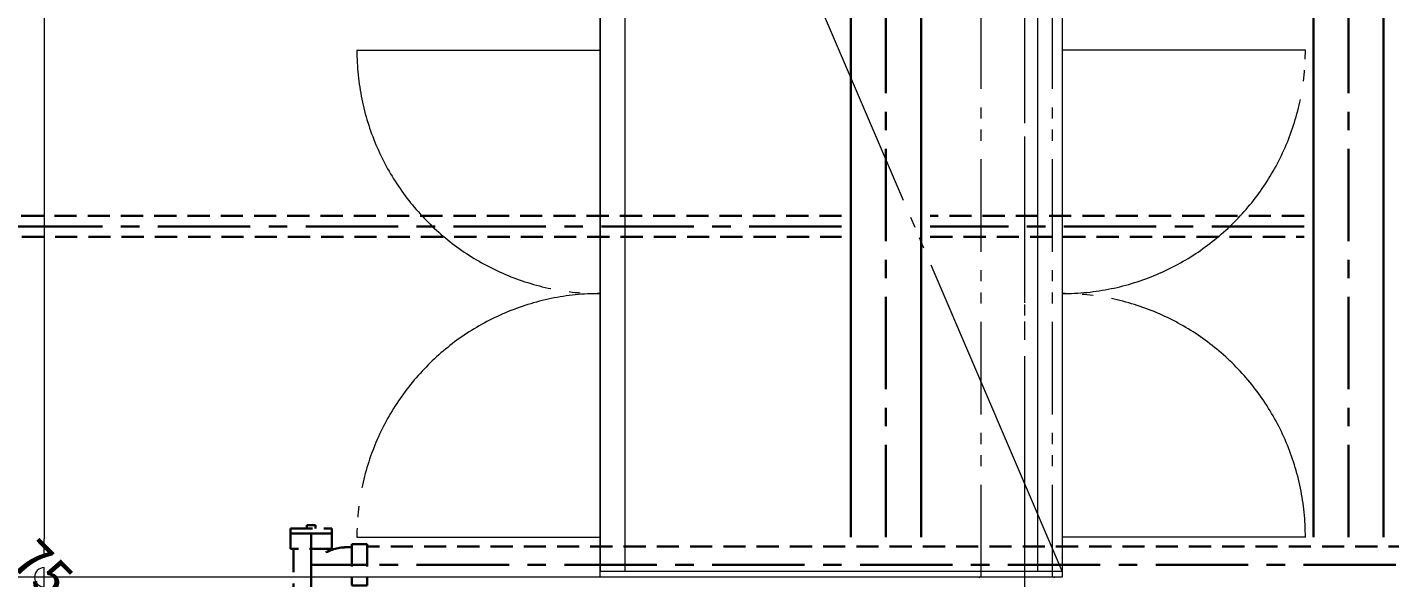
# Model space of a CAD drawing. Units: millimetres at full size, sheet at 1:30. Extents: x -16828 to 149130, y 47892 to 100313.
# Drawn here: x 14366 to 16578, y 61750 to 62643 of the extents above; entities that cross this region are included whole.
import ezdxf
from ezdxf.enums import TextEntityAlignment as Align

# ---------------------------------------------------------------- set-up
doc = ezdxf.new("R2010")
doc.units = ezdxf.units.MM
doc.header["$LTSCALE"] = 30
for name, pattern in [('CHAIN1', [8, 5, -1, 1, -1]), ('CHAIN2', [12, 9, -1, 1, -1]), ('DASHED1', [1.8, 1.2, -0.6]), ('DOUBLE_CHAIN1', [8.8, 5, -1, 0.6, -0.6, 0.6, -1]), ('LONG_DOUBLE_CHAIN', [21.8, 18, -1, 0.6, -0.6, 0.6, -1])]:
    doc.linetypes.add(name, pattern=pattern)
for name, color, linetype, lineweight in [('2-2_間仕切り芯', 7, 'DOUBLE_CHAIN1', 15), ('2-A_建具', 7, 'Continuous', 15), ('3-0_AIHO08-壁芯', 7, 'CHAIN2', 15), ('3-4_AIHO30-厨房機器', 7, 'Continuous', 15), ('3-8_AIHO30-厨房機器LL', 7, 'Continuous', 15), ('3-9_AIHO32-厨房機器補助線', 7, 'LONG_DOUBLE_CHAIN', 15), ('4-2_AIHO20-排水溝', 7, 'Continuous', 15), ('4-3_AIHO15-壁開口寸法・コメント', 7, 'Continuous', 15), ('9-6_無題7', 7, 'Continuous', 15), ('9-9_配管－汚水１：硬質塩ビ管（ＤＶ）', 2, 'Continuous', 30), ('9-C_配管－ガス３：ねじ込み', 2, 'DASHED1', 30)]:
    doc.layers.add(name, color=color, linetype=linetype, lineweight=lineweight)
doc.styles.add('ＭＳ ゴシック', font='')
doc.styles.get('ＭＳ ゴシック').set_extended_font_data('MS Gothic')

# ---------------------------------------------------------------- blocks, each defined once
blk = doc.blocks.new('グループ部品-1')
at = {"layer": '4-3_AIHO15-壁開口寸法・コメント'}
for p, q in [((14393.19, 63536.49), (14393.19, 63505.24)), ((14393.19, 63489.61), (14393.19, 63458.36))]:
    blk.add_line(p, q, dxfattribs=at)
blk.add_arc((14393.19, 63520.86), 15.62, 270, 90, dxfattribs=at)
blk = doc.blocks.new('グループ部品-2')
at = {"layer": '4-3_AIHO15-壁開口寸法・コメント'}
for p, q in [((14393.19, 61782.11), (14393.19, 61813.36)), ((14393.19, 61735.24), (14393.19, 61766.49))]:
    blk.add_line(p, q, dxfattribs=at)
blk.add_arc((14393.19, 61750.86), 15.62, 90, 270, dxfattribs=at)
blk = doc.blocks.new('グループ部品-3')
at = {"layer": '4-3_AIHO15-壁開口寸法・コメント'}
for p, q in [((15725.96, 63520.86), (14193.19, 63520.86)), ((14393.19, 63458.36), (14393.19, 61813.36)), ((15725.96, 61750.86), (14193.19, 61750.86))]:
    blk.add_line(p, q, dxfattribs=at)
for name in ['グループ部品-1', 'グループ部品-2']:
    blk.add_blockref(name, (0, 0), dxfattribs=at)
at = {"layer": '4-3_AIHO15-壁開口寸法・コメント', "style": 'ＭＳ ゴシック', "width": 1.15}
blk.add_text('有効開口W1770×H1910', height=113.2, rotation=90, dxfattribs=at).set_placement((14306.35, 61747.83), align=Align.BOTTOM_LEFT)

msp = doc.modelspace()

# ---------------------------------------------------------------- linework, layer by layer
at = {"layer": '2-2_間仕切り芯'}
msp.add_line((15984.96, 64749.43), (15984.96, 55245.89), dxfattribs=at)
at = {"layer": '2-A_建具', "linetype": 'DOUBLE_CHAIN1'}
for p, q in [((15914.46, 61750.86), (15914.46, 63520.86)), ((16030.46, 61750.86), (16030.46, 63520.86))]:
    msp.add_line(p, q, dxfattribs=at)
at = {"layer": '2-A_建具'}
msp.add_line((16031.96, 61750.86), (15912.96, 61750.86), dxfattribs=at)
for centre, start, end in [((15912.96, 61749.36), 90, 180), ((16031.96, 61749.36), 0, 90)]:
    msp.add_arc(centre, 1.5, start, end, dxfattribs=at)
at = {"layer": '3-0_AIHO08-壁芯'}
msp.add_line((15984.96, 63545.86), (15984.96, 55895.86), dxfattribs=at)
at = {"layer": '3-4_AIHO30-厨房機器'}
for p, q in [((15295.96, 63510.86), (15295.96, 61760.86)), ((15295.96, 61760.86), (16045.96, 61760.86))]:
    msp.add_line(p, q, dxfattribs=at)
msp.add_lwpolyline([(15295.96, 63510.86), (16045.96, 63510.86), (16045.96, 61760.86)], dxfattribs=at)
at = {"layer": '3-8_AIHO30-厨房機器LL'}
for p, q in [((15335.96, 63510.86), (15335.96, 61760.86)), ((16005.96, 63510.86), (16005.96, 61760.86))]:
    msp.add_line(p, q, dxfattribs=at)
at = {"layer": '3-9_AIHO32-厨房機器補助線'}
for p, q in [((16045.96, 61760.86), (15295.96, 63510.86)), ((14900.96, 62605.86), (15295.96, 62605.86)), ((16440.96, 62605.86), (16045.96, 62605.86)), ((14900.96, 61815.86), (15295.96, 61815.86)), ((16440.96, 61815.86), (16045.96, 61815.86))]:
    msp.add_line(p, q, dxfattribs=at)
for centre, start, end in [((15295.96, 62605.86), 180, 270), ((16045.96, 62605.86), 270, 0), ((15295.96, 61815.86), 90, 180), ((16045.96, 61815.86), 0, 90)]:
    msp.add_arc(centre, 395, start, end, dxfattribs=at)
at = {"layer": '4-2_AIHO20-排水溝'}
msp.add_lwpolyline([(16045.96, 61750.86), (15295.96, 61750.86), (15295.96, 63520.86), (16045.96, 63520.86)], close=True, dxfattribs=at)
at = {"layer": '9-6_無題7', "color": 2, "linetype": 'DASHED1', "lineweight": 30}
msp.add_lwpolyline([(14819.55, 61829.86), (14819.55, 61835.36), (14833.55, 61835.36), (14833.55, 61829.86)], dxfattribs=at)
msp.add_lwpolyline([(14860.05, 61821.86), (14793.05, 61821.86), (14793.05, 61829.86), (14860.05, 61829.86)], close=True, dxfattribs=at)
at = {"layer": '9-9_配管－汚水１：硬質塩ビ管（ＤＶ）'}
for p, q in [((15702.96, 64005.82), (15702.96, 61815.86)), ((15816.96, 61815.86), (15816.96, 64005.82)), ((16453.95, 64018.47), (16453.95, 61815.86)), ((16567.95, 61815.86), (16567.95, 64018.47))]:
    msp.add_line(p, q, dxfattribs=at)
at = {"layer": '9-9_配管－汚水１：硬質塩ビ管（ＤＶ）', "linetype": 'CHAIN1'}
for p, q in [((15759.96, 61815.86), (15759.96, 64005.82)), ((16510.95, 61815.86), (16510.95, 64018.47)), ((14826.55, 61821.86), (14826.55, 61770.86)), ((14826.55, 61679.86), (14826.55, 61770.86)), ((14917.55, 61770.86), (14826.55, 61770.86)), ((18987.96, 61770.86), (14917.55, 61770.86))]:
    msp.add_line(p, q, dxfattribs=at)
at = {"layer": '9-9_配管－汚水１：硬質塩ビ管（ＤＶ）', "linetype": 'DASHED1'}
for p, q in [((14797.95, 61704.86), (14797.95, 61796.86)), ((14855.15, 61796.86), (14855.15, 61793.22)), ((14884.97, 61799.53), (14892.55, 61799.53)), ((14892.55, 61804.36), (14892.55, 61737.36)), ((18987.96, 61800.86), (14917.55, 61800.86))]:
    msp.add_line(p, q, dxfattribs=at)
msp.add_lwpolyline([(14793.05, 61821.86), (14860.05, 61821.86), (14860.05, 61796.86), (14793.05, 61796.86)], close=True, dxfattribs=at)
msp.add_lwpolyline([(14892.55, 61804.36), (14917.55, 61804.36), (14917.55, 61737.36), (14892.55, 61737.36)], dxfattribs=at)
msp.add_arc((14884.97, 61724.73), 74.8, 90, 120, dxfattribs=at)
at = {"layer": '9-C_配管－ガス３：ねじ込み'}
for p, q in [((15687.96, 62336.87), (13979.04, 62336.87)), ((16438.95, 62336.87), (15831.96, 62336.87)), ((13979.04, 62302.87), (15687.96, 62302.87)), ((15831.96, 62302.87), (16438.95, 62302.87))]:
    msp.add_line(p, q, dxfattribs=at)
at = {"layer": '9-C_配管－ガス３：ねじ込み', "linetype": 'CHAIN1'}
for p, q in [((15687.96, 62319.87), (13979.04, 62319.87)), ((16438.95, 62319.87), (15831.96, 62319.87))]:
    msp.add_line(p, q, dxfattribs=at)

# ---------------------------------------------------------------- block references
at = {"layer": '4-3_AIHO15-壁開口寸法・コメント'}
msp.add_blockref('グループ部品-3', (0, 0), dxfattribs=at)

# ---------------------------------------------------------------- texts
at = {"layer": '9-9_配管－汚水１：硬質塩ビ管（ＤＶ）', "color": 7, "style": 'ＭＳ ゴシック'}
msp.add_text('75', height=65.98, rotation=315, dxfattribs=at).set_placement((14322.45, 61758.87), align=Align.BOTTOM_LEFT)

doc.saveas('drawing.dxf')
